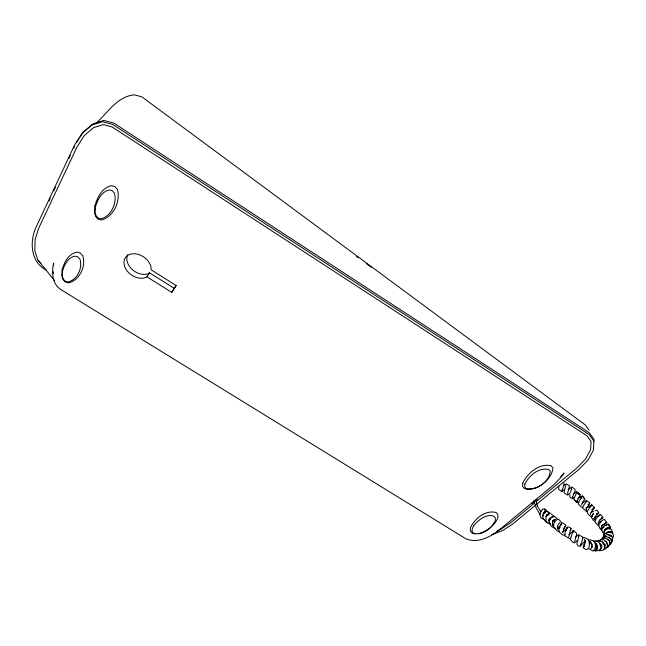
<?xml version="1.0" encoding="UTF-8"?>
<svg xmlns="http://www.w3.org/2000/svg" width="646" height="646" viewBox="0 0 646 646"><rect width="100%" height="100%" fill="white"/><g stroke="black" fill="none" stroke-linecap="round" stroke-linejoin="round"><path stroke-width="0.97" d="M568.771 537.036L570.862 528.162L570.628 529.857L570.862 528.162L567.882 526.765L565.323 530.205L562.537 531.844M569.885 494.965L569.829 497.226L572.542 498.623L573.818 498.139M53.206 273.638L53.287 271.74M53.553 265.094L53.634 263.197C51.591 272.265 52.108 283.182 60.215 289.166L465.734 538.699C476.942 543.601 489.192 537.593 498.219 530.842L553.808 484.758L561.309 476.942L564.087 472.993L560.712 476.514M581.602 505.107L583.08 501.659M595.79 544.126L595.515 546.912L597.227 549.544M565.856 484.734L563.998 492.825L567.681 495.094L570.475 492.85M558.935 486.672L558.556 489.41L561.818 491.687L564.297 489.91M574.657 541.566L576.692 534.29L576.361 532.998L573.333 530.576L572.485 531.375L573.05 530.915L573.067 532.449L573.034 531.933M548.478 515.161L548.656 513.909M564.136 483.063L562.295 491.299L562.012 489.813L562.303 490.354M582.539 502.515L584.945 499.213L582.401 495.926L580.94 496.613L580.568 499.011L581.747 497.057L579.405 500.723L578.307 503.92L581.271 507.053L582.385 507.167M580.52 544.643L580.286 546.023L578.428 546.072L576.813 544.029L578.8 536.406L578.315 535.356L578.768 536.204M591.768 547.816L592.148 545.951M570.62 491.969L571.444 488.473L571.742 489.474L571.209 488.11M542.648 516.259L543.504 512.698L546.056 511.277M561.083 524.213L561.56 522.8L559.856 520.587L558.935 519.57L557.28 519.497L555.14 521.16L553.517 524.617L553.565 526.821L557.312 531.069L559.073 531.593M611.722 542.285L612.642 537.246L607.829 534.29L604.486 535.687L603.194 537.633L604.373 536.608L606.061 536.818M592.035 546.734L590.791 548.729M603.178 536.996L604.18 534.274L607.183 532.175L611.738 532.724L613.7 535.34L612.166 539.935M552.96 521.475L553.767 519.683M536.115 500.27L532.627 502.774L537.125 499.277L531.464 503.605L535.494 500.908M577.112 501.005L580.213 494.804L576.862 492.074L579.3 494.57M604.632 546.791L605.407 545.119L602.532 542.325M48.991 200.946L50.267 198.225M53.683 190.958L55.386 187.324M69.025 158.278L70.301 155.549M73.717 148.289L74.565 146.472M576.636 492.995L573.737 499.083L576.579 502.402M586.285 501.538L586.681 500.723L590 502.943L586.197 508.943M567.253 527.507L565.274 531.787L564.717 535.736L569.376 538.586L570.588 538.247M591.994 516.219L593.464 513.376L591.389 517.341L593.254 520.272L594.595 521.072M553.792 521.532L554.849 519.586M146.82 276.73L171.771 292.388L176.083 285.5L151.019 269.729L151.099 267.444A14.801 10.885 34.6 0 0 133.617 253.716A14.801 10.885 34.6 0 0 125.195 267.783A14.801 10.885 34.6 0 0 144.89 277.812L146.82 276.73L149.541 272.83L174.355 288.423L176.261 285.37M545.684 516.735L547.097 514.499L550.335 513.086L546.411 511.333C543.787 512.44 542.317 515.427 543.028 518.181L546.032 522.016L548.252 522.953M585.542 541.542L583.338 545.749L583.193 547.776C589.717 553.557 590.912 542.511 587.989 539.119L583.879 537.496L582.619 537.908M76.906 142.08L79.038 138.753M80.096 137.089L83.286 132.099L93 123.806L103.82 120.422L113.849 123.12L589.192 432.667L594.037 439.312L593.335 450.254L588.013 460.081L579.074 469.295L512.641 524.035L502.661 530.56L491.735 534.654M171.771 292.388L174.355 288.423M563.36 529.655L564.12 528.501L563.506 529.163M589.233 544.231L590.783 541.921M564.612 527.734L565.977 525.271L562.941 522.969L562.004 523.058L558.62 528.388L559.581 532.369L562.779 535.074L564.992 534.783M544.344 513.077L545.135 511.164L545.256 511.995L544.877 509.444M601.305 539.676L602.815 537.609L606.57 536.656L610.866 538.788L611.996 541.001L610.745 543.762L608.677 545.773L611.851 541.76L610.793 543.1M548.89 519.699L549.956 518.278M560.841 524.915L559.307 526.668L557.595 527.289M568.868 534.799L573.05 530.915L570.458 539.079L571.064 540.516L573.818 542.826L574.641 542.826L577.524 540.395M598.438 525.836L595.071 522.243L596.161 518.399L600.247 514.45L598.341 516.429L600.247 514.45L603.057 517.301L599.553 520.087M597.421 548.058L595.402 550.279L597.421 548.058L596.726 543.851M96.722 122.708C108.044 112.113 117.451 96.561 134.247 94.809L141.845 96.835L585.228 424.898L589.063 430.171M593.844 518.124L595.685 519.562L594.175 518.375L594.086 519.489L595.378 516.219L598.785 512.44L596.839 510.154L595.111 510.728M599.512 540.896C601.313 538.441 604.672 538.094 607.369 539.103L609.323 540.847L610.05 542.931L607.878 547.542L605.585 547.937M585.672 540.444L580.286 546.023L582.216 540.637L582.781 537.068L578.493 534.67L575.279 537.327M552.798 516.453L548.615 520.329L550.053 523.648M568.222 489.749L571.403 487.108L572.283 487.189L575.029 489.418L575.198 490.653L572.348 497.517L572.413 496.685L573.059 497.38M584.267 546.387L583.33 547.194L584.299 545.717L585.292 541.469L584.226 539.135M534.549 502.992L510.695 522.711L500.997 529.074L496.766 531.109M536.091 501.716L576.87 467.995L585.542 459.023L590.573 449.689L591.058 441.468L586.851 435.703L112.057 126.947L103.352 124.605L93.589 127.633L84.351 135.482L77.092 146.804L38.671 228.248L35.094 239.553L34.811 250.64L37.791 259.894L54.7 280.832M588.95 542.987L590.509 541.808M573.858 493.649L576.474 491.679L580.213 494.804M559.501 527.604L558.144 528.581L560.082 527.572L557.724 528.428M573.931 493.625L575.376 492.607L573.22 494.028M563.667 485.558L566.179 483.806L569.53 485.945L567.616 493.06L567.907 494.222M602.403 537.957L604.373 536.608M587.908 504.566L589.507 503.509M592.059 516.275L590.46 516.364L589.596 515.678L587.715 513.53L587.23 511.325L591.793 504.817L590.775 506.093L590.759 505.584L588.635 506.981L591.793 504.817L594.433 507.659L590.533 513.126L590.678 514.943M596.452 514.159L597.784 513.287M549.197 513.95L547.388 515.104L546.112 517.099L545.975 520.66L547.202 522.638L550.295 524.011M555.665 519.069L553.194 520.619L552.483 522.574L552.96 520.652L552.58 523.543L553.234 526.078M596.573 514.119L598.034 513.207M609.21 528.937L610.559 527.855L608.161 524.148L603.703 526.256L601.531 529.809L603.057 532.902M595.782 549.447L597.227 547.59L597.179 545.894L595.192 542.947M546.233 515.387L547.808 514.41M606.255 533.443L609.436 531.561L611.673 531.989L608.136 531.529L610.632 531.884M581.957 503.202C591.93 497.121 582.781 504.106 582.708 508.249L586.867 511.737M590.759 505.584L585.995 507.958M577.863 498.397L580.94 496.613M559.799 522.533L557.781 525.319L557.337 528.089L557.829 529.599M149.541 272.83L147.619 273.92A14.721 10.869 34.7 0 1 131.752 269.059A14.721 10.869 34.7 0 1 127.714 254.734M599.23 515.443L594.837 517.317M591.728 509.629L594.167 508.079L593.206 508.216M600.182 548.922L601.749 548.123L601.66 545.854L600.118 543.536M591.195 512.448L593.626 511.244M549.318 520.014L550.545 519.416M602.468 525.586L606.933 522.517L604.228 519.271L601.305 521.152L598.834 524.851L599.601 528.048L601.87 530.608M609.816 535.97L611.302 535.308M598.753 540.557L601.168 539.62L603.824 539.975L606.021 541.542L607.821 545.757L605.31 548.955L604.058 549.391M479.082 533.548C487.06 531.02 494.812 525.658 497.945 517.648L497.913 514.644L496.209 512.561C485.598 509.581 474.301 518.722 470.288 528.121L470.393 531.028L472.081 533.055L475.101 533.935M499.116 529.785L500.997 529.074M545.321 512.666L543.165 513.731M604.131 527.023L602.322 527.685L601.038 527.217M598.826 522.404L601.539 521.467M595.103 541.3L597.485 540.775L602.12 541.623L604.696 545.918L604.527 547.897L603.057 550.247L599.149 550.755M565.298 526.078L564.394 526.958L562.844 532.797M601.636 517.85L602.573 517.721L599.23 520.837L598.115 522.929L598.535 523.922M605.585 522.711L606.005 522.662L602.411 525.085L601.361 526.813L602.443 524.996L601.676 526.466L601.684 529.873L601.038 528.428M587.973 540.088L590.258 539.83L592.996 540.702L594.708 542.535L595.58 544.788L594.675 550.15L593.125 551.086L588.538 548.591M607.902 534.872L610.381 535.049L611.827 536.939M593.432 540.912L597.453 541.316L599.472 542.939L600.942 547.663L600.223 549.641L595.83 551.191L593.521 550.053M552.314 525.004L553.961 525.255M583.863 498.987L584.945 499.213L582.401 495.926M544.966 519.868L541.025 517.882L539.668 514.717L541.453 510.308L543.076 509.04L544.667 508.79L548.422 512.286M555.019 528.218C550.093 526.999 546.96 520.87 551.442 517.026L554.914 516.76L557.337 518.754M604.971 541.388L606.602 542.067L607.628 545.272M46.528 270.125C30.443 262.413 29.361 241.321 36.224 226.843L74.581 145.051L82.026 133.391L91.748 125.098L102.585 121.706L112.638 124.412L589.047 434.467L593.9 441.129M576.143 501.094L574.779 500.19L576.733 502.653L578.194 502.459L577.153 500.279M551.046 513.861L554.01 516.073M356.519 256.446L358.15 257.625M366.266 263.56L371.062 267.169M607.224 539.2L609.364 540.977L609.816 542.535M605.536 545.652L603.485 543.779L602.686 542.067M576.862 492.074L579.575 494.618M608.597 537.117L609.759 538.223M37.791 259.894L40.981 263.302M608.467 527.298L609.436 528.646L608.306 527.532L607.103 527.847L610.559 527.855L607.531 527.637L604.398 530.148L605.778 528.719L604.696 530.035L604.212 532.304M541.049 511.826L537.238 506.036M590.024 541.728L592.293 544.998M540.169 514.684L536.293 508.273L533.822 500.803M601.022 544.772L601.894 546.209M591.938 544.336L591.243 543.011L592.075 547.122M603.953 535.776L603.857 531.618L606.546 529.171L608.75 528.565L611.528 529.421L612.909 533.523M596.928 548.559L596.04 543.73M536.301 500.779L537.415 506.335M586.229 508.378L586.407 510.356M610.914 539.337L610.93 540.686M522.695 483.256L522.671 486.438L524.39 488.626C536.503 491.477 551.676 480.269 552.976 468.075L551.248 465.814C539.491 462.786 527.419 473.13 522.695 483.256M524.794 484.209L524.77 486.89L526.215 488.731C536.398 491.138 549.181 481.73 550.271 471.475L548.817 469.577C538.942 467.026 528.783 475.698 524.794 484.209M62.081 269.955L61.806 275.705L62.977 279.5L65.303 281.987L68.452 282.875C79.587 280.509 86.298 266.087 82.72 255.63L80.362 253.046L77.124 252.142C68.605 253.482 64.14 262.421 62.081 269.955M62.549 271.102L62.315 275.939L63.3 279.137L65.262 281.236L67.919 281.987C77.278 280.001 82.922 267.872 79.894 259.086L77.908 256.914L75.186 256.155C68.04 257.269 64.285 264.771 62.549 271.102M94.897 205.808L94.453 212.203L95.6 216.394L98.022 219.107L101.365 220.036C113.567 216.927 120.818 201.181 117.386 189.448L114.923 186.613L111.483 185.677C102.092 187.485 97.352 197.466 94.897 205.808M95.495 206.825L95.115 212.211L96.084 215.748L98.119 218.041L100.946 218.824C111.209 216.208 117.306 202.957 114.39 193.097L112.323 190.723L109.432 189.932C101.543 191.442 97.554 199.824 95.495 206.825M473.776 525.586L472.105 529.171L472.194 531.626L473.615 533.33C482.505 535.817 491.913 528.194 495.377 520.385L495.345 517.874L493.915 516.122C486.123 513.57 478.484 519.982 473.776 525.586M566.235 529.534L565.694 530.681L567.228 527.734L566.235 529.534M606.618 524.907L605.367 525.602L608.161 524.148L608.887 524.576L610.559 528.097L608.161 524.148L606.618 524.907"/></g></svg>
